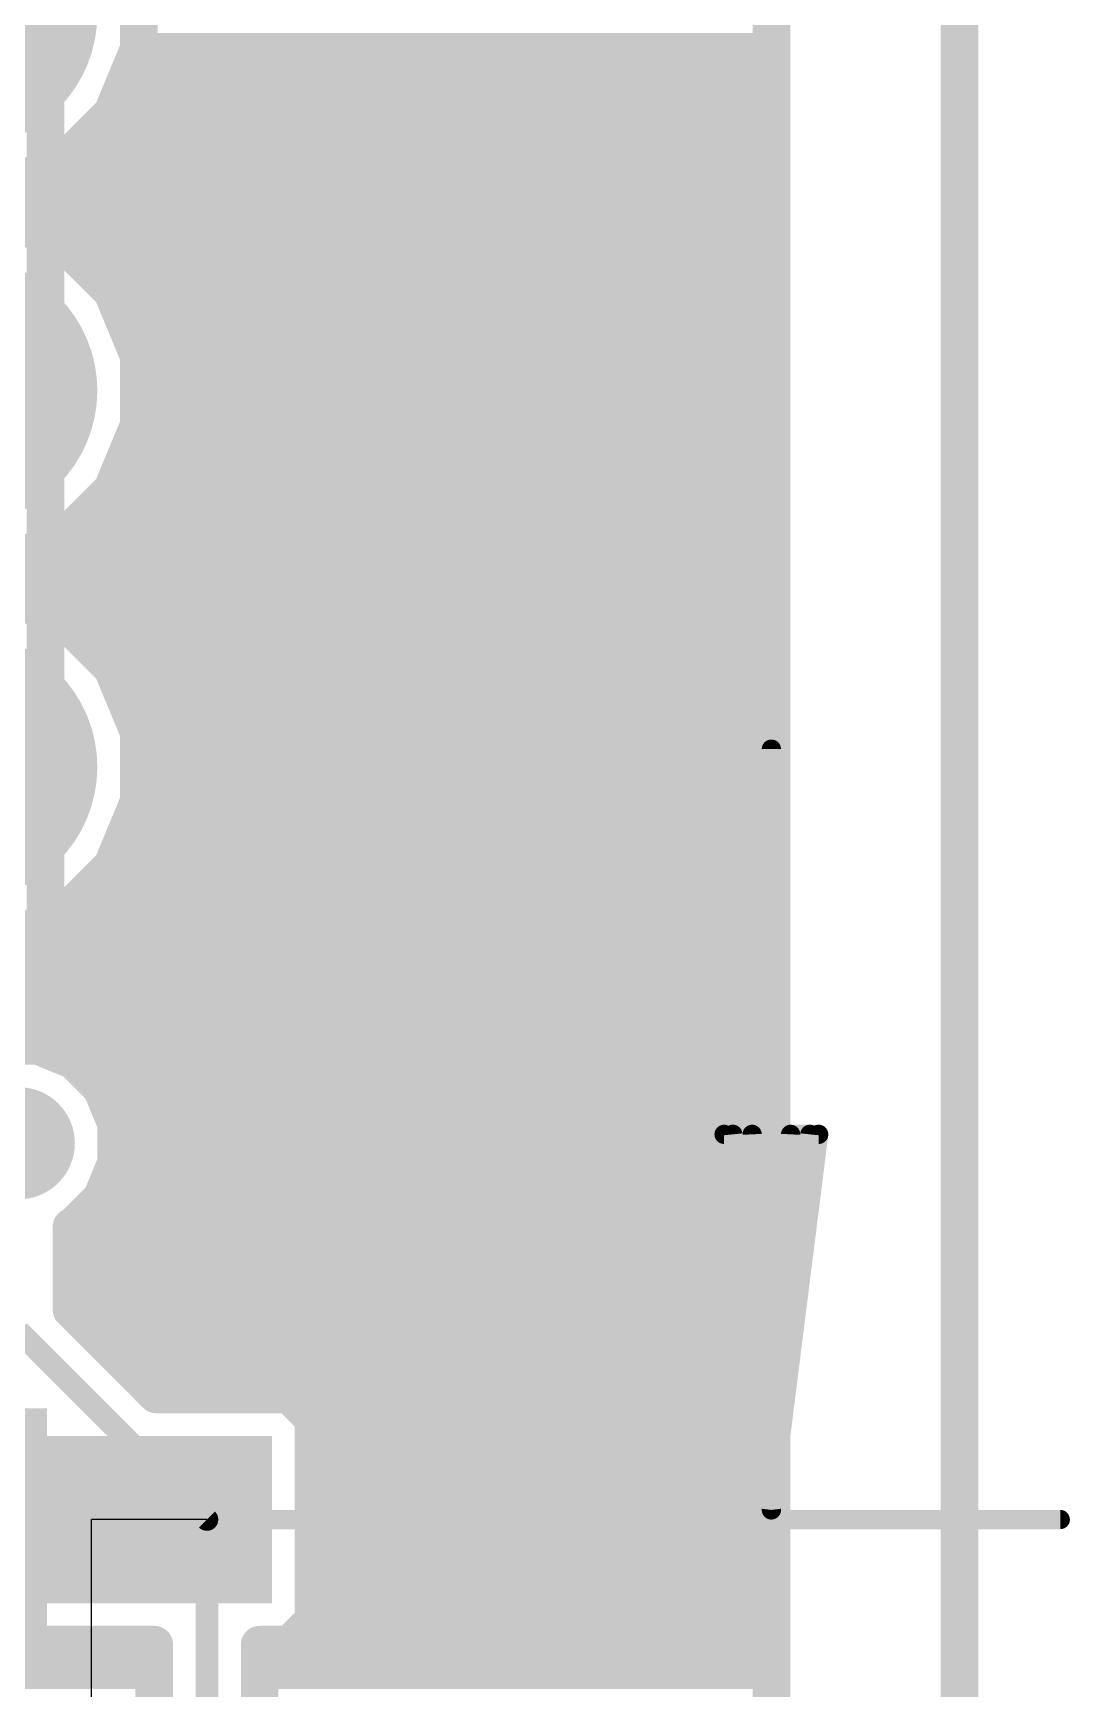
# Model space of a CAD drawing. Extents: x 0.8 to 2.76, y 1.74 to 3.8.
# Drawn here: x 2.3538 to 2.6293, y 2.155 to 2.595 of the extents above; entities that cross this region are included whole.
import ezdxf

# ---------------------------------------------------------------- set-up
doc = ezdxf.new("R2010")
doc.units = 0
for name, color, linetype in [('1', 14, 'CONTINUOUS'), ('17', 94, 'CONTINUOUS'), ('18', 94, 'CONTINUOUS'), ('19', 54, 'CONTINUOUS'), ('20', 30, 'CONTINUOUS'), ('21', 250, 'CONTINUOUS'), ('51', 250, 'CONTINUOUS')]:
    doc.layers.add(name, color=color, linetype=linetype)

# ---------------------------------------------------------------- blocks, each defined once
blk = doc.blocks.new('LONGP100')
at = {"const_width": 1}
blk.add_lwpolyline([(-0.5, 0), (0.5, 0)], dxfattribs=at)
at = {"const_width": 0.5}
for points in [[(-0.5, 0.25, 1), (-0.5, -0.25)], [(0.5, -0.25, 1), (0.5, 0.25)]]:
    blk.add_lwpolyline(points, format="xyb", dxfattribs=at)
blk = doc.blocks.new('RECT')
blk.add_solid([(-0.5, -0.5), (0.5, -0.5), (-0.5, 0.5), (0.5, 0.5)])
blk = doc.blocks.new('ROUNDV')
at = {"const_width": 0.5}
blk.add_lwpolyline([(0, -0.25, 1), (0, 0.25, 1), (0, -0.25)], format="xyb", dxfattribs=at)

msp = doc.modelspace()

# ---------------------------------------------------------------- linework, layer by layer
at = {"layer": '1'}
for points, const_width in [([(2.55, 3.445102), (2.55, 2.104898)], 0.01), ([(2.381866, 2.590764), (2.381866, 2.609236)], 0.01), ([(2.374797, 2.573698), (2.381866, 2.590764)], 0.01), ([(2.38155, 2.59), (2.55, 2.59)], 0.01), ([(2.377407, 2.58), (2.55, 2.58)], 0.01), ([(2.361735, 2.560636), (2.374797, 2.573698)], 0.01), ([(2.371099, 2.57), (2.55, 2.57)], 0.01), ([(2.344669, 2.553567), (2.361735, 2.560636)], 0.01), ([(2.3602, 2.56), (2.55, 2.56)], 0.01), ([(1.625783, 2.55), (2.55, 2.55)], 0.01), ([(2.361735, 2.539364), (2.344669, 2.546433)], 0.01), ([(2.3602, 2.54), (2.55, 2.54)], 0.01), ([(2.374797, 2.526302), (2.361735, 2.539364)], 0.01), ([(2.371099, 2.53), (2.55, 2.53)], 0.01), ([(2.381866, 2.509236), (2.374797, 2.526302)], 0.01), ([(2.377407, 2.52), (2.55, 2.52)], 0.01), ([(2.38155, 2.51), (2.55, 2.51)], 0.01), ([(2.381866, 2.490764), (2.381866, 2.509236)], 0.01), ([(2.381866, 2.5), (2.55, 2.5)], 0.01), ([(2.374797, 2.473698), (2.381866, 2.490764)], 0.01), ([(2.38155, 2.49), (2.55, 2.49)], 0.01), ([(2.377407, 2.48), (2.55, 2.48)], 0.01), ([(2.361735, 2.460636), (2.374797, 2.473698)], 0.01), ([(2.371099, 2.47), (2.55, 2.47)], 0.01), ([(2.344669, 2.453567), (2.361735, 2.460636)], 0.01), ([(2.3602, 2.46), (2.55, 2.46)], 0.01), ([(1.625783, 2.45), (2.55, 2.45)], 0.01), ([(2.361735, 2.439364), (2.344669, 2.446433)], 0.01), ([(2.3602, 2.44), (2.55, 2.44)], 0.01), ([(2.374797, 2.426302), (2.361735, 2.439364)], 0.01), ([(2.371099, 2.43), (2.55, 2.43)], 0.01), ([(2.381866, 2.409236), (2.374797, 2.426302)], 0.01), ([(2.377407, 2.42), (2.55, 2.42)], 0.01), ([(2.38155, 2.41), (2.55, 2.41)], 0.01), ([(2.381866, 2.390764), (2.381866, 2.409236)], 0.01), ([(2.381866, 2.4), (2.55, 2.4)], 0.01), ([(2.374797, 2.373698), (2.381866, 2.390764)], 0.01), ([(2.38155, 2.39), (2.55, 2.39)], 0.01), ([(2.377407, 2.38), (2.55, 2.38)], 0.01), ([(2.361735, 2.360636), (2.374797, 2.373698)], 0.01), ([(2.371099, 2.37), (2.55, 2.37)], 0.01), ([(2.344669, 2.353567), (2.361735, 2.360636)], 0.01), ([(2.3602, 2.36), (2.55, 2.36)], 0.01), ([(1.064, 2.35), (2.55, 2.35)], 0.01), ([(1.486512, 2.34), (2.55, 2.34)], 0.01), ([(1.879178, 2.33), (2.55, 2.33)], 0.01), ([(2.35515, 2.32589), (2.34485, 2.32589)], 0.01), ([(2.364665, 2.321948), (2.35515, 2.32589)], 0.01), ([(2.371948, 2.314665), (2.364665, 2.321948)], 0.01), ([(2.366614, 2.32), (2.55, 2.32)], 0.01), ([(2.37589, 2.30515), (2.371948, 2.314665)], 0.01), ([(2.373881, 2.31), (2.55, 2.31)], 0.01), ([(2.37589, 2.29485), (2.37589, 2.30515)], 0.01), ([(2.37589, 2.3), (2.55, 2.3)], 0.01), ([(2.371948, 2.285335), (2.37589, 2.29485)], 0.01), ([(2.373881, 2.29), (2.55, 2.29)], 0.01), ([(2.364665, 2.278052), (2.371948, 2.285335)], 0.01), ([(2.366614, 2.28), (2.55, 2.28)], 0.01), ([(2.364, 2.277776), (2.364665, 2.278052)], 0.01), ([(2.364, 2.255799), (2.364, 2.277776)], 0.01), ([(2.364, 2.27), (2.55, 2.27)], 0.01), ([(2.364, 2.26), (2.55, 2.26)], 0.01), ([(2.386555, 2.233244), (2.364, 2.255799)], 0.01), ([(2.35, 2.25), (2.4, 2.2)], 0.006), ([(2.369799, 2.25), (2.55, 2.25)], 0.01), ([(2.379799, 2.24), (2.55, 2.24)], 0.01), ([(2.421879, 2.233244), (2.386555, 2.233244)], 0.01), ([(2.428323, 2.2268), (2.421879, 2.233244)], 0.01), ([(2.425123, 2.23), (2.55, 2.23)], 0.01), ([(2.428323, 2.173199), (2.428323, 2.2268)], 0.01), ([(2.428323, 2.22), (2.55, 2.22)], 0.01), ([(2.428323, 2.21), (2.55, 2.21)], 0.01), ([(2.428323, 2.2), (2.55, 2.2)], 0.01), ([(2.4, 1.9), (2.4, 2.2)], 0.006), ([(2.428323, 2.19), (2.55, 2.19)], 0.01), ([(2.428323, 2.18), (2.55, 2.18)], 0.01), ([(2.421879, 2.166756), (2.428323, 2.173199)], 0.01), ([(2.425123, 2.17), (2.55, 2.17)], 0.01), ([(2.316703, 2.166756), (2.386, 2.166756)], 0.01), ([(2.386, 2.166756), (2.386, 2.133244)], 0.01), ([(2.414, 2.133244), (2.414, 2.166756)], 0.01), ([(2.414, 2.166756), (2.421879, 2.166756)], 0.01), ([(2.010508, 2.16), (2.386, 2.16)], 0.01), ([(2.414, 2.16), (2.55, 2.16)], 0.01)]:
    msp.add_lwpolyline(points, dxfattribs=dict(at, const_width=const_width))
for points, const_width in [([(2.38155, 2.5925, 1), (2.38155, 2.5875)], 0.005), ([(2.379366, 2.590764, 1), (2.384366, 2.590764)], 0.005), ([(2.384176, 2.589807, 1), (2.379556, 2.59172)], 0.005), ([(2.55, 2.5875, 1), (2.55, 2.5925)], 0.005), ([(2.377407, 2.5825, 1), (2.377407, 2.5775)], 0.005), ([(2.55, 2.5775, 1), (2.55, 2.5825)], 0.005), ([(2.376565, 2.57193, 1), (2.373029, 2.575465)], 0.005), ([(2.371099, 2.5725, 1), (2.371099, 2.5675)], 0.005), ([(2.372487, 2.574654, 1), (2.377107, 2.572741)], 0.005), ([(2.55, 2.5675, 1), (2.55, 2.5725)], 0.005), ([(2.362692, 2.558326, 1), (2.360779, 2.562946)], 0.005), ([(2.3602, 2.5625, 1), (2.3602, 2.5575)], 0.005), ([(2.359967, 2.562404, 1), (2.363503, 2.558868)], 0.005), ([(2.55, 2.5575, 1), (2.55, 2.5625)], 0.005), ([(2.55, 2.5475, 1), (2.55, 2.5525)], 0.005), ([(2.3602, 2.5425, 1), (2.3602, 2.5375)], 0.005), ([(2.363503, 2.541132, 1), (2.359967, 2.537596)], 0.005), ([(2.360779, 2.537054, 1), (2.362692, 2.541674)], 0.005), ([(2.55, 2.5375, 1), (2.55, 2.5425)], 0.005), ([(2.371099, 2.5325, 1), (2.371099, 2.5275)], 0.005), ([(2.55, 2.5275, 1), (2.55, 2.5325)], 0.005), ([(2.377107, 2.527259, 1), (2.372487, 2.525345)], 0.005), ([(2.373029, 2.524534, 1), (2.376565, 2.52807)], 0.005), ([(2.377407, 2.5225, 1), (2.377407, 2.5175)], 0.005), ([(2.55, 2.5175, 1), (2.55, 2.5225)], 0.005), ([(2.38155, 2.5125, 1), (2.38155, 2.5075)], 0.005), ([(2.384366, 2.509236, 1), (2.379366, 2.509236)], 0.005), ([(2.379556, 2.508279, 1), (2.384176, 2.510193)], 0.005), ([(2.55, 2.5075, 1), (2.55, 2.5125)], 0.005), ([(2.381866, 2.5025, 1), (2.381866, 2.4975)], 0.005), ([(2.55, 2.4975, 1), (2.55, 2.5025)], 0.005), ([(2.38155, 2.4925, 1), (2.38155, 2.4875)], 0.005), ([(2.384176, 2.489807, 1), (2.379556, 2.49172)], 0.005), ([(2.55, 2.4875, 1), (2.55, 2.4925)], 0.005), ([(2.379366, 2.490764, 1), (2.384366, 2.490764)], 0.005), ([(2.377407, 2.4825, 1), (2.377407, 2.4775)], 0.005), ([(2.55, 2.4775, 1), (2.55, 2.4825)], 0.005), ([(2.376565, 2.47193, 1), (2.373029, 2.475465)], 0.005), ([(2.371099, 2.4725, 1), (2.371099, 2.4675)], 0.005), ([(2.372487, 2.474654, 1), (2.377107, 2.472741)], 0.005), ([(2.55, 2.4675, 1), (2.55, 2.4725)], 0.005), ([(2.3602, 2.4625, 1), (2.3602, 2.4575)], 0.005), ([(2.359967, 2.462404, 1), (2.363503, 2.458868)], 0.005), ([(2.362692, 2.458326, 1), (2.360779, 2.462946)], 0.005), ([(2.55, 2.4575, 1), (2.55, 2.4625)], 0.005), ([(2.55, 2.4475, 1), (2.55, 2.4525)], 0.005), ([(2.3602, 2.4425, 1), (2.3602, 2.4375)], 0.005), ([(2.363503, 2.441132, 1), (2.359967, 2.437596)], 0.005), ([(2.360779, 2.437054, 1), (2.362692, 2.441674)], 0.005), ([(2.55, 2.4375, 1), (2.55, 2.4425)], 0.005), ([(2.371099, 2.4325, 1), (2.371099, 2.4275)], 0.005), ([(2.55, 2.4275, 1), (2.55, 2.4325)], 0.005), ([(2.377107, 2.427259, 1), (2.372487, 2.425345)], 0.005), ([(2.373029, 2.424534, 1), (2.376565, 2.42807)], 0.005), ([(2.377407, 2.4225, 1), (2.377407, 2.4175)], 0.005), ([(2.55, 2.4175, 1), (2.55, 2.4225)], 0.005), ([(2.38155, 2.4125, 1), (2.38155, 2.4075)], 0.005), ([(2.384366, 2.409236, 1), (2.379366, 2.409236)], 0.005), ([(2.379556, 2.408279, 1), (2.384176, 2.410193)], 0.005), ([(2.55, 2.4075, 1), (2.55, 2.4125)], 0.005), ([(2.381866, 2.4025, 1), (2.381866, 2.3975)], 0.005), ([(2.55, 2.3975, 1), (2.55, 2.4025)], 0.005), ([(2.38155, 2.3925, 1), (2.38155, 2.3875)], 0.005), ([(2.384176, 2.389807, 1), (2.379556, 2.39172)], 0.005), ([(2.55, 2.3875, 1), (2.55, 2.3925)], 0.005), ([(2.379366, 2.390764, 1), (2.384366, 2.390764)], 0.005), ([(2.377407, 2.3825, 1), (2.377407, 2.3775)], 0.005), ([(2.55, 2.3775, 1), (2.55, 2.3825)], 0.005), ([(2.372487, 2.374654, 1), (2.377107, 2.372741)], 0.005), ([(2.376565, 2.37193, 1), (2.373029, 2.375465)], 0.005), ([(2.371099, 2.3725, 1), (2.371099, 2.3675)], 0.005), ([(2.55, 2.3675, 1), (2.55, 2.3725)], 0.005), ([(2.3602, 2.3625, 1), (2.3602, 2.3575)], 0.005), ([(2.359967, 2.362404, 1), (2.363503, 2.358868)], 0.005), ([(2.362692, 2.358326, 1), (2.360779, 2.362946)], 0.005), ([(2.55, 2.3575, 1), (2.55, 2.3625)], 0.005), ([(2.55, 2.3475, 1), (2.55, 2.3525)], 0.005), ([(2.55, 2.3375, 1), (2.55, 2.3425)], 0.005), ([(2.55, 2.3275, 1), (2.55, 2.3325)], 0.005), ([(2.356106, 2.328199, 1), (2.354193, 2.32358)], 0.005), ([(2.35515, 2.32339, 1), (2.35515, 2.32839)], 0.005), ([(2.366433, 2.323716, 1), (2.362898, 2.32018)], 0.005), ([(2.363709, 2.319638, 1), (2.365622, 2.324258)], 0.005), ([(2.366614, 2.3225, 1), (2.366614, 2.3175)], 0.005), ([(2.55, 2.3175, 1), (2.55, 2.3225)], 0.005), ([(2.374258, 2.315622, 1), (2.369638, 2.313709)], 0.005), ([(2.37018, 2.312898, 1), (2.373716, 2.316433)], 0.005), ([(2.373881, 2.3125, 1), (2.373881, 2.3075)], 0.005), ([(2.55, 2.3075, 1), (2.55, 2.3125)], 0.005), ([(2.37839, 2.30515, 1), (2.37339, 2.30515)], 0.005), ([(2.37358, 2.304193, 1), (2.378199, 2.306106)], 0.005), ([(2.37589, 2.3025, 1), (2.37589, 2.2975)], 0.005), ([(2.55, 2.2975, 1), (2.55, 2.3025)], 0.005), ([(2.37339, 2.29485, 1), (2.37839, 2.29485)], 0.005), ([(2.378199, 2.293893, 1), (2.37358, 2.295807)], 0.005), ([(2.373881, 2.2925, 1), (2.373881, 2.2875)], 0.005), ([(2.55, 2.2875, 1), (2.55, 2.2925)], 0.005), ([(2.369638, 2.286291, 1), (2.374258, 2.284378)], 0.005), ([(2.373716, 2.283567, 1), (2.37018, 2.287102)], 0.005), ([(2.366614, 2.2825, 1), (2.366614, 2.2775)], 0.005), ([(2.55, 2.2775, 1), (2.55, 2.2825)], 0.005), ([(2.363043, 2.280086, 1), (2.364956, 2.275466)], 0.005), ([(2.3665, 2.277776, 1), (2.3615, 2.277776)], 0.005), ([(2.362898, 2.279819, 1), (2.366433, 2.276284)], 0.005), ([(2.365622, 2.275742, 1), (2.363709, 2.280361)], 0.005), ([(2.364, 2.2725, 1), (2.364, 2.2675)], 0.005), ([(2.55, 2.2675, 1), (2.55, 2.2725)], 0.005), ([(2.364, 2.2625, 1), (2.364, 2.2575)], 0.005), ([(2.55, 2.2575, 1), (2.55, 2.2625)], 0.005), ([(2.365768, 2.257567, 1), (2.362232, 2.254031)], 0.005), ([(2.3615, 2.255799, 1), (2.3665, 2.255799)], 0.005), ([(2.369799, 2.2525, 1), (2.369799, 2.2475)], 0.005), ([(2.55, 2.2475, 1), (2.55, 2.2525)], 0.005), ([(2.379799, 2.2425, 1), (2.379799, 2.2375)], 0.005), ([(2.55, 2.2375, 1), (2.55, 2.2425)], 0.005), ([(2.386555, 2.235744, 1), (2.386555, 2.230744)], 0.005), ([(2.384787, 2.231476, 1), (2.388323, 2.235012)], 0.005), ([(2.423647, 2.235012, 1), (2.420111, 2.231476)], 0.005), ([(2.421879, 2.230744, 1), (2.421879, 2.235744)], 0.005), ([(2.425123, 2.2325, 1), (2.425123, 2.2275)], 0.005), ([(2.430823, 2.2268, 1), (2.425823, 2.2268)], 0.005), ([(2.426555, 2.225033, 1), (2.43009, 2.228568)], 0.005), ([(2.55, 2.2275, 1), (2.55, 2.2325)], 0.005), ([(2.428323, 2.2225, 1), (2.428323, 2.2175)], 0.005), ([(2.55, 2.2175, 1), (2.55, 2.2225)], 0.005), ([(2.428323, 2.2125, 1), (2.428323, 2.2075)], 0.005), ([(2.55, 2.2075, 1), (2.55, 2.2125)], 0.005), ([(2.428323, 2.2025, 1), (2.428323, 2.1975)], 0.005), ([(2.55, 2.1975, 1), (2.55, 2.2025)], 0.005), ([(2.4015, 2.2, 1), (2.3985, 2.2)], 0.003), ([(2.398939, 2.198939, 1), (2.401061, 2.201061)], 0.003), ([(2.428323, 2.1925, 1), (2.428323, 2.1875)], 0.005), ([(2.55, 2.1875, 1), (2.55, 2.1925)], 0.005), ([(2.428323, 2.1825, 1), (2.428323, 2.1775)], 0.005), ([(2.55, 2.1775, 1), (2.55, 2.1825)], 0.005), ([(2.43009, 2.171432, 1), (2.426555, 2.174967)], 0.005), ([(2.425123, 2.1725, 1), (2.425123, 2.1675)], 0.005), ([(2.425823, 2.173199, 1), (2.430823, 2.173199)], 0.005), ([(2.55, 2.1675, 1), (2.55, 2.1725)], 0.005), ([(2.3885, 2.166756, 1), (2.3835, 2.166756)], 0.005), ([(2.386, 2.164256, 1), (2.386, 2.169256)], 0.005), ([(2.4165, 2.166756, 1), (2.4115, 2.166756)], 0.005), ([(2.414, 2.169256, 1), (2.414, 2.164256)], 0.005), ([(2.420111, 2.168524, 1), (2.423647, 2.164988)], 0.005), ([(2.421879, 2.164256, 1), (2.421879, 2.169256)], 0.005), ([(2.386, 2.1575, 1), (2.386, 2.1625)], 0.005), ([(2.414, 2.1625, 1), (2.414, 2.1575)], 0.005), ([(2.55, 2.1575, 1), (2.55, 2.1625)], 0.005)]:
    msp.add_lwpolyline(points, format="xyb", dxfattribs=dict(at, const_width=const_width))
at = {"layer": '19'}
for p in [(2.4, 2.2), (2.369291, 2.1)]:
    msp.add_line(p, (2.369291, 2.2), dxfattribs=at)
at = {"layer": '20', "const_width": 0.01}
msp.add_lwpolyline([(2.6, 2.1), (2.6, 3.45)], dxfattribs=at)
at = {"layer": '21'}
for points, const_width in [([(2.357087, 2.344882), (2.357087, 2.855118)], 0.01), ([(2.55, 2.202559), (2.55, 2.404724)], 0.005118), ([(2.242913, 2.344882), (2.357087, 2.344882)], 0.01), ([(2.562569, 2.302362), (2.537431, 2.302362)], 0.005118), ([(2.537431, 2.302362), (2.55, 2.202559)], 0.005118), ([(2.539764, 2.302362), (2.55, 2.202559)], 0.005118), ([(2.544882, 2.302362), (2.55, 2.202559)], 0.005118), ([(2.55, 2.202559), (2.562569, 2.302362)], 0.005118), ([(2.55, 2.202559), (2.555118, 2.302362)], 0.005118), ([(2.55, 2.202559), (2.560236, 2.302362)], 0.005118), ([(1.85, 2.2), (2.626772, 2.2)], 0.005118)]:
    msp.add_lwpolyline(points, dxfattribs=dict(at, const_width=const_width))
for points, const_width in [([(2.55128, 2.404724, 1), (2.54872, 2.404724)], 0.002559), ([(2.357087, 2.342382, 1), (2.357087, 2.347382)], 0.005), ([(2.354587, 2.344882, 1), (2.359587, 2.344882)], 0.005), ([(2.537431, 2.303642, 1), (2.537431, 2.301083)], 0.002559), ([(2.538701, 2.302522, 1), (2.536162, 2.302202)], 0.002559), ([(2.541037, 2.302493, 1), (2.538491, 2.302232)], 0.002559), ([(2.54616, 2.302428, 1), (2.543604, 2.302297)], 0.002559), ([(2.556396, 2.302297, 1), (2.55384, 2.302428)], 0.002559), ([(2.561509, 2.302232, 1), (2.558963, 2.302493)], 0.002559), ([(2.563838, 2.302202, 1), (2.561299, 2.302522)], 0.002559), ([(2.562569, 2.301083, 1), (2.562569, 2.303642)], 0.002559), ([(2.54873, 2.202719, 1), (2.55127, 2.202399)], 0.002559), ([(2.54872, 2.202559, 1), (2.55128, 2.202559)], 0.002559), ([(2.548727, 2.20269, 1), (2.551273, 2.202429)], 0.002559), ([(2.548722, 2.202625, 1), (2.551278, 2.202494)], 0.002559), ([(2.548722, 2.202494, 1), (2.551278, 2.202625)], 0.002559), ([(2.548727, 2.202429, 1), (2.551273, 2.20269)], 0.002559), ([(2.54873, 2.202399, 1), (2.55127, 2.202719)], 0.002559), ([(2.626772, 2.19872, 1), (2.626772, 2.20128)], 0.002559)]:
    msp.add_lwpolyline(points, format="xyb", dxfattribs=dict(at, const_width=const_width))

# ---------------------------------------------------------------- block references
at = {"layer": '1', "xscale": 0.044488, "yscale": 0.096063, "rotation": 90}
msp.add_blockref('RECT', (2.369291, 2.2), dxfattribs=at)
at = {"layer": '17', "xscale": 0.070866, "yscale": 0.070866, "rotation": 180}
for p in [(2.3, 2.6), (2.3, 2.6), (2.3, 2.5), (2.3, 2.5), (2.3, 2.4), (2.3, 2.4)]:
    msp.add_blockref('LONGP100', p, dxfattribs=at)
at = {"layer": '18', "xscale": 0.02978, "yscale": 0.02978}
msp.add_blockref('ROUNDV', (2.35, 2.3), dxfattribs=at)
msp.add_blockref('ROUNDV', (2.35, 2.3), dxfattribs=at)
at = {"layer": '51'}
for p, xscale, yscale, rotation in [((2.342717, 2.2), 0.059055, 0.029528, 270), ((2.376181, 2.2), 0.019685, 0.037402, 90)]:
    msp.add_blockref('RECT', p, dxfattribs=dict(at, xscale=xscale, yscale=yscale, rotation=rotation))

doc.saveas('drawing.dxf')
